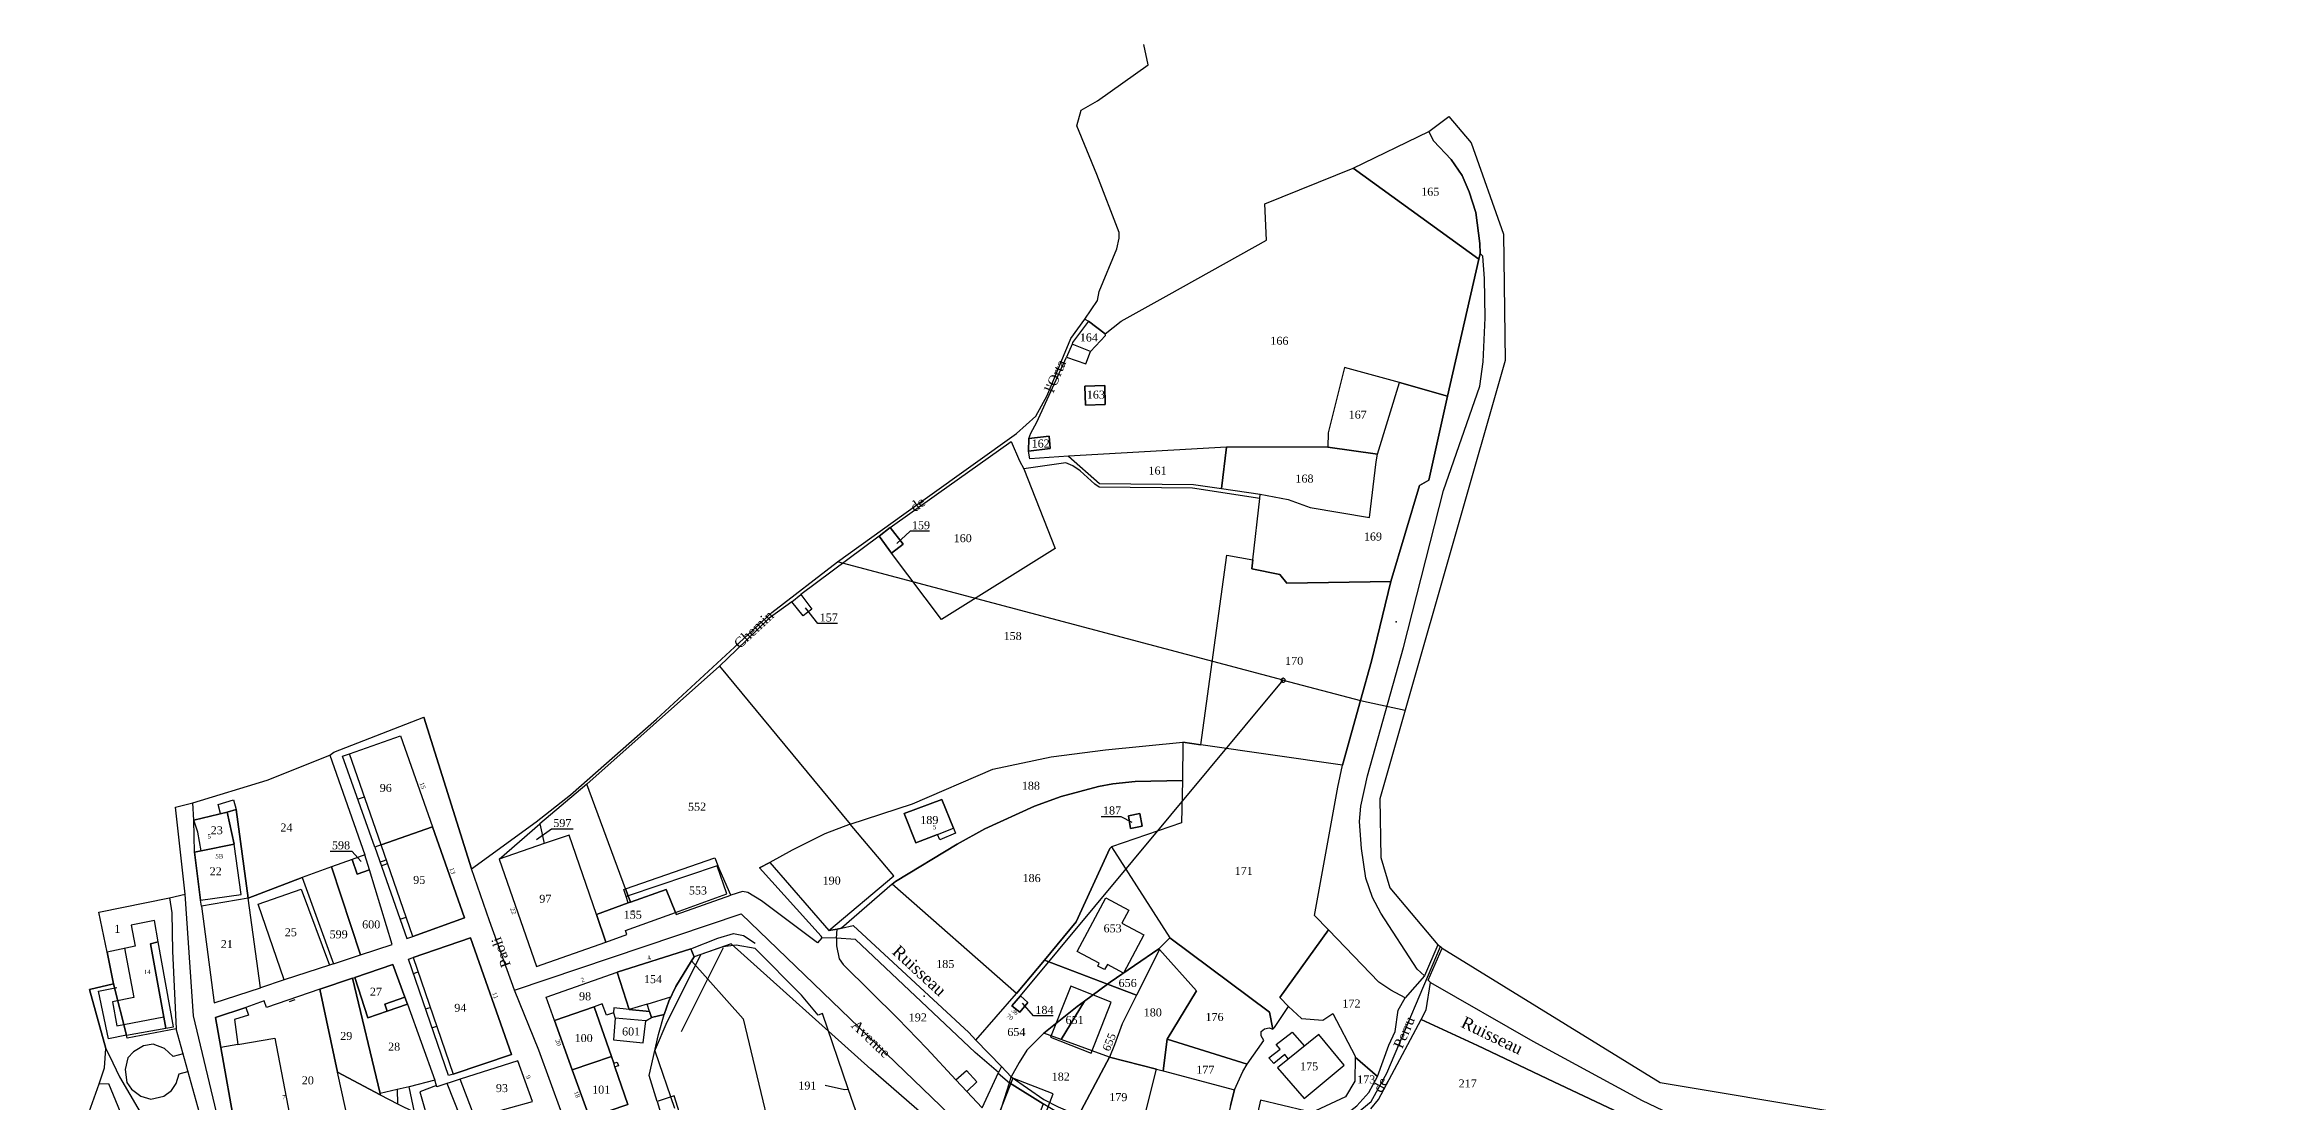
# Model space of a CAD drawing. Extents: x 1207245 to 1207999, y 6153356 to 6154119.
# Drawn here: x 1207339 to 1207897, y 6153855 to 6154119 of the extents above; entities that cross this region are included whole.
import ezdxf

# ---------------------------------------------------------------- set-up
doc = ezdxf.new("R2010")
doc.units = 0
doc.linetypes.add('CONTINU', pattern=[0])
doc.layers.get('0').update_dxf_attribs({"linetype": 'CONTINU'})
for name, color, linetype in [('1FLECHEFL', 7, 'CONTINU'), ('1LIEUDIT', 7, 'CONTINU'), ('1PARCELLE', 7, 'CONTINU'), ('1SECTION', 7, 'CONTINU'), ('1SUBDSECT', 7, 'CONTINU'), ('1TRONFLUV', 7, 'CONTINU'), ('1TROUPARCELLE', 7, 'CONTINU'), ('1ZONCOMM', 7, 'CONTINU'), ('3BATIDUR', 7, 'CONTINU'), ('3BATILEGER', 7, 'CONTINU'), ('3BORNE', 7, 'CONTINU'), ('3FISCLINE', 7, 'CONTINUOUS'), ('3FLECHEPAR', 7, 'CONTINU'), ('3GAZODUC', 7, 'CONTINU'), ('3MURNONMI', 7, 'CONTINU'), ('3NUMVOIE', 7, 'CONTINU'), ('3PARCELLETEX', 7, 'CONTINU'), ('3SENTIER', 7, 'CONTINU'), ('3TRONFLUVTEX', 7, 'CONTINU'), ('3ZONCOMMTEX', 7, 'CONTINU')]:
    doc.layers.add(name, color=color, linetype=linetype)
doc.styles.get("Standard").update_dxf_attribs({"font": 'Times New Roman'})

# ---------------------------------------------------------------- blocks, each defined once
blk = doc.blocks.new('MURNOMI')
blk.add_line((-0.75, 0.5), (0.75, 0.5))
blk = doc.blocks.new('FLECHRU1')
blk.add_point((0, 0))
blk = doc.blocks.new('BORLIPRO')
blk.add_lwpolyline([(-0.07, 0.5), (-0.19, 0.47), (-0.31, 0.4), (-0.4, 0.31), (-0.47, 0.19), (-0.5, 0.07), (-0.5, -0.07), (-0.47, -0.19), (-0.4, -0.31), (-0.31, -0.4), (-0.19, -0.47), (-0.07, -0.5), (0.07, -0.5), (0.19, -0.47), (0.31, -0.4), (0.4, -0.31), (0.47, -0.19), (0.5, -0.07), (0.5, 0.07), (0.47, 0.19), (0.4, 0.31), (0.31, 0.4), (0.19, 0.47), (0.07, 0.5)], close=True)

msp = doc.modelspace()

# ---------------------------------------------------------------- linework, layer by layer
at = {"layer": '1LIEUDIT'}
msp.add_lwpolyline([(1207345.92, 6153839.19), (1207353.04, 6153859.03), (1207354.36, 6153863.02), (1207354.68, 6153867.82), (1207350.63, 6153882.58), (1207356.64, 6153884.04), (1207355.02, 6153891.92), (1207352.98, 6153901.94), (1207370.61, 6153905.46), (1207374.56, 6153906.44), (1207372.13, 6153928.14), (1207376.47, 6153929.21), (1207395.05, 6153934.89), (1207410.66, 6153941.14), (1207411.71, 6153941.86), (1207434.18, 6153950.58), (1207446.06, 6153912.74), (1207462.27, 6153924.49), (1207470.86, 6153931.23), (1207492.31, 6153950.1), (1207511.83, 6153968.07), (1207521.16, 6153976.77), (1207537.54, 6153989.39), (1207560.11, 6154005.61), (1207582.29, 6154021.48), (1207587.13, 6154025.77), (1207589.98, 6154030.97), (1207595.91, 6154045.22), (1207599.36, 6154050.05), (1207600.34, 6154049.56), (1207604.52, 6154046.39), (1207608.52, 6154049.5), (1207620.47, 6154056.18), (1207644.81, 6154069.75), (1207644.35, 6154078.85), (1207666.47, 6154087.78), (1207685.34, 6154096.89), (1207690.34, 6154100.68), (1207695.98, 6154094.08), (1207704.05, 6154071.25), (1207704.43, 6154039.7), (1207679.44, 6153952.33), (1207673.11, 6153930.22), (1207673.37, 6153915.54), (1207675.64, 6153907.95), (1207687.64, 6153893.75), (1207688.29, 6153893.3), (1207688.73, 6153892.96), (1207743.24, 6153859.34), (1207786.6, 6153852.11)], dxfattribs=at)
at = {"layer": '1PARCELLE'}
for points in [[(1207666.47, 6154087.78), (1207685.34, 6154096.89), (1207686.58, 6154094.57), (1207690.97, 6154089.89), (1207693.73, 6154085.91), (1207695.45, 6154081.86), (1207697.1, 6154076.67), (1207698.17, 6154068.93), (1207698.18, 6154066.46), (1207697.92, 6154065.05), (1207666.47, 6154087.78)], [(1207585.35, 6154017.1), (1207590.77, 6154017.71), (1207590.51, 6154020.8), (1207585.41, 6154020.19), (1207585.91, 6154021.56), (1207587.42, 6154024.27), (1207594.84, 6154040.58), (1207599.68, 6154038.84), (1207600.85, 6154041.96), (1207604.55, 6154045.98), (1207604.52, 6154046.39), (1207608.52, 6154049.5), (1207620.47, 6154056.18), (1207644.81, 6154069.75), (1207644.35, 6154078.85), (1207666.47, 6154087.78), (1207697.92, 6154065.05), (1207690.03, 6154030.78), (1207678.06, 6154034.24), (1207664.34, 6154037.98), (1207660.25, 6154021.61), (1207660.12, 6154018.05), (1207634.77, 6154018.08), (1207595.33, 6154015.8), (1207585.66, 6154015.12), (1207585.35, 6154017.1)], [(1207594.84, 6154040.58), (1207599.68, 6154038.84), (1207600.85, 6154041.96), (1207604.55, 6154045.98), (1207604.52, 6154046.39), (1207600.34, 6154049.56), (1207596.29, 6154044.23), (1207596.21, 6154043.8), (1207594.84, 6154040.58)], [(1207678.06, 6154034.24), (1207664.34, 6154037.98), (1207660.25, 6154021.61), (1207660.12, 6154018.05), (1207672.59, 6154016.28), (1207678.06, 6154034.24)], [(1207599.58, 6154028.56), (1207599.38, 6154033.34), (1207604.38, 6154033.44), (1207604.45, 6154028.75), (1207599.58, 6154028.56)], [(1207675.88, 6153984.53), (1207649.92, 6153984.06), (1207648.16, 6153986.25), (1207641.18, 6153987.66), (1207641.35, 6153989.88), (1207643.16, 6154005.26), (1207643.25, 6154006.33), (1207650.26, 6154005.02), (1207655.71, 6154003.01), (1207670.53, 6154000.47), (1207672.24, 6154014.43), (1207672.59, 6154016.28), (1207678.06, 6154034.24), (1207690.03, 6154030.78), (1207685.37, 6154009.82), (1207683.03, 6154008.47), (1207675.88, 6153984.53)], [(1207585.35, 6154017.1), (1207590.77, 6154017.71), (1207590.51, 6154020.8), (1207585.41, 6154020.19), (1207585.35, 6154017.1)], [(1207584.17, 6154012.67), (1207592, 6153992.76), (1207563.59, 6153975.04), (1207551.07, 6153991.58), (1207554, 6153993.8), (1207550.78, 6153997.99), (1207562.3, 6154006.2), (1207580.97, 6154019.44), (1207583.08, 6154014.63), (1207584.17, 6154012.67)], [(1207634.77, 6154018.08), (1207595.33, 6154015.8), (1207603.05, 6154009.03), (1207626.59, 6154008.72), (1207633.57, 6154007.74), (1207634.77, 6154018.08)], [(1207660.12, 6154018.05), (1207634.77, 6154018.08), (1207633.57, 6154007.74), (1207643.25, 6154006.33), (1207650.26, 6154005.02), (1207655.71, 6154003.01), (1207670.53, 6154000.47), (1207672.24, 6154014.43), (1207672.59, 6154016.28), (1207660.12, 6154018.05)], [(1207628.39, 6153943.74), (1207634.89, 6153991.07), (1207641.35, 6153989.88), (1207643.16, 6154005.26), (1207626.33, 6154007.8), (1207602.96, 6154008.09), (1207601.86, 6154008.86), (1207598.27, 6154012.19), (1207596.38, 6154013.41), (1207594.66, 6154014.11), (1207584.17, 6154012.67), (1207592, 6153992.76), (1207563.59, 6153975.04), (1207551.07, 6153991.58), (1207547.95, 6153995.82), (1207528.42, 6153981.23), (1207531.2, 6153977.58), (1207528.98, 6153975.93), (1207526.2, 6153979.44), (1207520.53, 6153975.32), (1207512.33, 6153967.48), (1207508.11, 6153963.32), (1207540.73, 6153923.91), (1207556.3, 6153928.98), (1207576.41, 6153937.66), (1207590.99, 6153940.69), (1207604.53, 6153942.42), (1207623.92, 6153944.4), (1207628.39, 6153943.74)], [(1207551.07, 6153991.58), (1207547.95, 6153995.82), (1207550.78, 6153997.99), (1207554, 6153993.8), (1207551.07, 6153991.58)], [(1207675.88, 6153984.53), (1207671.01, 6153964.59), (1207668.27, 6153954.79), (1207663.78, 6153938.67), (1207628.39, 6153943.74), (1207634.89, 6153991.07), (1207641.35, 6153989.88), (1207641.18, 6153987.66), (1207648.16, 6153986.25), (1207649.92, 6153984.06), (1207675.88, 6153984.53)], [(1207528.42, 6153981.23), (1207531.2, 6153977.58), (1207528.98, 6153975.93), (1207526.2, 6153979.44), (1207528.42, 6153981.23)], [(1207508.11, 6153963.32), (1207540.73, 6153923.91), (1207534.39, 6153921.51), (1207526.27, 6153917.38), (1207520.67, 6153914.34), (1207518.11, 6153913.02), (1207533.47, 6153895.94), (1207533.68, 6153895.47), (1207532.55, 6153894.25), (1207518.6, 6153904.76), (1207515.14, 6153906.81), (1207513.8, 6153907.07), (1207510.92, 6153906.14), (1207507.69, 6153913.58), (1207507.52, 6153913.52), (1207485.26, 6153906), (1207484.62, 6153907.74), (1207474.94, 6153933.92), (1207508.11, 6153963.32)], [(1207436.37, 6153923.2), (1207423.5, 6153918.7), (1207421.89, 6153918.15), (1207413.83, 6153940.86), (1207415.63, 6153941.47), (1207428.37, 6153945.98), (1207436.37, 6153923.2)], [(1207551.63, 6153911), (1207540.73, 6153923.91), (1207556.3, 6153928.98), (1207576.41, 6153937.66), (1207590.99, 6153940.69), (1207604.53, 6153942.42), (1207623.92, 6153944.4), (1207623.78, 6153934.78), (1207611.96, 6153934.58), (1207606.38, 6153933.98), (1207602.79, 6153933.31), (1207593.46, 6153930.79), (1207586.83, 6153928.41), (1207574.37, 6153922.73), (1207567.5, 6153918.93), (1207552.11, 6153909.59), (1207551.25, 6153908.93), (1207538.61, 6153897.91), (1207537.49, 6153897.65), (1207535.4, 6153897.33), (1207551.63, 6153911)], [(1207663.78, 6153938.67), (1207628.39, 6153943.74), (1207623.92, 6153944.4), (1207623.78, 6153934.78), (1207623.59, 6153924.25), (1207606.06, 6153918.25), (1207620.62, 6153895.47), (1207645.57, 6153876.97), (1207646.35, 6153872.68), (1207646.8, 6153873.14), (1207650.28, 6153878.38), (1207648.17, 6153880.59), (1207660.3, 6153897.48), (1207656.83, 6153901.07), (1207662.6, 6153933.17), (1207663.78, 6153938.67)], [(1207411.06, 6153913.2), (1207403.74, 6153910.59), (1207390.31, 6153905.4), (1207387.3, 6153927.52), (1207385, 6153926.91), (1207376.71, 6153924.89), (1207376.47, 6153929.21), (1207395.05, 6153934.89), (1207410.66, 6153941.14), (1207419.47, 6153916.22), (1207416.27, 6153915.08), (1207411.06, 6153913.2)], [(1207485.26, 6153906), (1207484.62, 6153907.74), (1207474.94, 6153933.92), (1207463.2, 6153923.96), (1207464.29, 6153919.04), (1207453.02, 6153915.19), (1207462.35, 6153888.37), (1207479.7, 6153894.46), (1207477.31, 6153901.37), (1207485.27, 6153904.21), (1207485.85, 6153904.42), (1207485.26, 6153906)], [(1207551.25, 6153908.93), (1207552.11, 6153909.59), (1207567.5, 6153918.93), (1207574.37, 6153922.73), (1207586.83, 6153928.41), (1207593.46, 6153930.79), (1207602.79, 6153933.31), (1207606.38, 6153933.98), (1207611.96, 6153934.58), (1207623.78, 6153934.78), (1207623.59, 6153924.25), (1207606.06, 6153918.25), (1207605.61, 6153917.85), (1207597.27, 6153899.49), (1207589.28, 6153889.93), (1207582.33, 6153881.61), (1207551.25, 6153908.93)], [(1207376.88, 6153916.93), (1207376.71, 6153924.89), (1207385, 6153926.91), (1207386.8, 6153918.9), (1207378.56, 6153917.26), (1207376.88, 6153916.93)], [(1207376.88, 6153916.93), (1207378.56, 6153917.26), (1207386.8, 6153918.9), (1207385, 6153926.91), (1207387.3, 6153927.52), (1207390.31, 6153905.4), (1207378.63, 6153903.38), (1207378.36, 6153904.93), (1207376.88, 6153916.93)], [(1207557.16, 6153919.26), (1207554.2, 6153926.57), (1207563.64, 6153930.03), (1207566.54, 6153922.91), (1207567.03, 6153921.63), (1207563.14, 6153920.01), (1207562.56, 6153921.35), (1207557.16, 6153919.26)], [(1207613.14, 6153926.56), (1207610.27, 6153926.01), (1207610.82, 6153922.77), (1207613.72, 6153923.38), (1207613.14, 6153926.56)], [(1207436.37, 6153923.2), (1207423.5, 6153918.7), (1207421.89, 6153918.15), (1207429.96, 6153895.32), (1207431.41, 6153895.83), (1207444.35, 6153900.47), (1207436.37, 6153923.2)], [(1207463.2, 6153923.96), (1207464.29, 6153919.04), (1207453.02, 6153915.19), (1207463.2, 6153923.96)], [(1207540.73, 6153923.91), (1207534.39, 6153921.51), (1207526.27, 6153917.38), (1207520.67, 6153914.34), (1207535.4, 6153897.33), (1207551.63, 6153911), (1207540.73, 6153923.91)], [(1207411.06, 6153913.2), (1207418.31, 6153891.23), (1207426.26, 6153893.84), (1207420.58, 6153912.51), (1207417.49, 6153911.43), (1207416.27, 6153915.08), (1207411.06, 6153913.2)], [(1207419.47, 6153916.22), (1207416.27, 6153915.08), (1207417.49, 6153911.43), (1207420.58, 6153912.51), (1207419.47, 6153916.22)], [(1207589.28, 6153889.93), (1207597.27, 6153899.49), (1207605.61, 6153917.85), (1207606.06, 6153918.25), (1207620.62, 6153895.47), (1207617.92, 6153892.75), (1207605.71, 6153884.41), (1207605.05, 6153883.92), (1207589.28, 6153889.93)], [(1207403.74, 6153910.59), (1207411.59, 6153889.01), (1207410.58, 6153888.67), (1207399.29, 6153884.98), (1207393.36, 6153882.98), (1207390.31, 6153905.4), (1207403.74, 6153910.59)], [(1207411.06, 6153913.2), (1207403.74, 6153910.59), (1207411.59, 6153889.01), (1207418.31, 6153891.23), (1207411.06, 6153913.2)], [(1207510.92, 6153906.14), (1207507.69, 6153913.58), (1207507.52, 6153913.52), (1207485.26, 6153906), (1207485.85, 6153904.42), (1207494.76, 6153907.61), (1207497.09, 6153901.86), (1207497.28, 6153901.3), (1207510.92, 6153906.14)], [(1207372.25, 6153872.78), (1207360.04, 6153870.44), (1207359.88, 6153871.15), (1207356.64, 6153884.04), (1207355.02, 6153891.92), (1207352.98, 6153901.94), (1207370.61, 6153905.46), (1207371.23, 6153901.76), (1207371.38, 6153892.18), (1207372.25, 6153872.78)], [(1207390.31, 6153905.4), (1207378.63, 6153903.38), (1207381.73, 6153879.27), (1207393.36, 6153882.98), (1207390.31, 6153905.4)], [(1207485.85, 6153904.42), (1207485.27, 6153904.21), (1207477.31, 6153901.37), (1207479.7, 6153894.46), (1207484.91, 6153896.3), (1207484.59, 6153897.31), (1207497.09, 6153901.86), (1207494.76, 6153907.61), (1207485.85, 6153904.42)], [(1207572.18, 6153869.94), (1207582.33, 6153881.61), (1207551.25, 6153908.93), (1207538.61, 6153897.91), (1207541.49, 6153898.59), (1207570.43, 6153871.84), (1207572.18, 6153869.94)], [(1207440.31, 6153861.08), (1207430.33, 6153890.21), (1207431.53, 6153890.58), (1207445.88, 6153895.49), (1207456.1, 6153866.36), (1207441.55, 6153861.42), (1207440.31, 6153861.08)], [(1207494.24, 6153876.37), (1207495.41, 6153879.7), (1207497.15, 6153883.33), (1207501.12, 6153889.75), (1207501.72, 6153890.73), (1207500.88, 6153892.75), (1207482.5, 6153886.89), (1207485.51, 6153877.62), (1207490.58, 6153877.12), (1207491.05, 6153875.62), (1207494.24, 6153876.37)], [(1207501.12, 6153889.75), (1207513.96, 6153875.24), (1207524.72, 6153830.49), (1207529.5, 6153831.66), (1207529.12, 6153833.17), (1207564.39, 6153846.64), (1207545.9, 6153862.73), (1207511, 6153893.98), (1207501.72, 6153890.73), (1207501.12, 6153889.75)], [(1207542.05, 6153895.07), (1207537.3, 6153895.38), (1207537.33, 6153893.53), (1207537.99, 6153890.25), (1207538.95, 6153888.84), (1207552.68, 6153875.33), (1207559.91, 6153867.85), (1207567.19, 6153860.03), (1207569.9, 6153857.09), (1207573.7, 6153853.05), (1207577.82, 6153861.9), (1207572.01, 6153866.89), (1207542.05, 6153895.07)], [(1207605.05, 6153883.92), (1207605.71, 6153884.41), (1207617.92, 6153892.75), (1207618.03, 6153892.62), (1207612.28, 6153881.17), (1207605.05, 6153883.92)], [(1207619.94, 6153870.2), (1207627.34, 6153882.28), (1207618.03, 6153892.62), (1207612.28, 6153881.17), (1207608.7, 6153874.04), (1207606.83, 6153868.74), (1207605.54, 6153865.67), (1207617.33, 6153862.66), (1207618.94, 6153862.29), (1207619.94, 6153870.2)], [(1207639.97, 6153863.98), (1207644.18, 6153869.83), (1207643.45, 6153871.03), (1207643.5, 6153872.14), (1207644.31, 6153872.73), (1207645.44, 6153873.01), (1207646.35, 6153872.68), (1207645.57, 6153876.97), (1207620.62, 6153895.47), (1207617.92, 6153892.75), (1207618.03, 6153892.62), (1207627.34, 6153882.28), (1207619.94, 6153870.2), (1207639.97, 6153863.98)], [(1207650.28, 6153878.38), (1207653.52, 6153875.32), (1207658.86, 6153874.94), (1207661.38, 6153876.61), (1207666.95, 6153865.97), (1207666.95, 6153865.69), (1207672.52, 6153860.87), (1207675.38, 6153868.67), (1207676.94, 6153872.07), (1207677.69, 6153877.43), (1207679.44, 6153880.52), (1207675.91, 6153882.42), (1207672.86, 6153884.42), (1207660.3, 6153897.48), (1207648.17, 6153880.59), (1207650.28, 6153878.38)], [(1207416.91, 6153885.6), (1207420.15, 6153875.54), (1207425.02, 6153877.19), (1207430.11, 6153878.91), (1207429.46, 6153880.68), (1207426.41, 6153888.86), (1207416.91, 6153885.6)], [(1207466.83, 6153874.83), (1207464.72, 6153880.69), (1207482.5, 6153886.89), (1207485.51, 6153877.62), (1207481.68, 6153878), (1207481.62, 6153876.77), (1207479.83, 6153876.18), (1207478.79, 6153879), (1207476.77, 6153878.3), (1207466.83, 6153874.83)], [(1207495.28, 6153845.43), (1207494.18, 6153849.16), (1207498.48, 6153850.46), (1207496.76, 6153856.01), (1207492.47, 6153854.66), (1207490.54, 6153861.13), (1207492.84, 6153871.37), (1207494.24, 6153876.37), (1207495.41, 6153879.7), (1207497.15, 6153883.33), (1207501.12, 6153889.75), (1207513.96, 6153875.24), (1207524.72, 6153830.49), (1207529.96, 6153805.1), (1207553.99, 6153809.67), (1207550.34, 6153807.08), (1207531.99, 6153803.11), (1207527.53, 6153802.12), (1207511.57, 6153798.78), (1207503.24, 6153822.34), (1207497.17, 6153839.97), (1207495.28, 6153845.43)], [(1207578.54, 6153863.4), (1207572.18, 6153869.94), (1207582.33, 6153881.61), (1207589.28, 6153889.93), (1207605.05, 6153883.92), (1207599.34, 6153879.71), (1207597.52, 6153878.37), (1207589.12, 6153871.71), (1207584.88, 6153867.47), (1207582.95, 6153864.36), (1207581, 6153860.81), (1207578.54, 6153863.4)], [(1207372.25, 6153872.78), (1207360.04, 6153870.44), (1207359.88, 6153871.15), (1207356.64, 6153884.04), (1207350.63, 6153882.58), (1207354.68, 6153867.82), (1207356.44, 6153864.29), (1207358.07, 6153860.75), (1207365.27, 6153848.55), (1207370.47, 6153840.68), (1207371.96, 6153839.58), (1207379.91, 6153835.06), (1207381.29, 6153835.45), (1207382.28, 6153836.83), (1207372.25, 6153872.78)], [(1207388.35, 6153840.47), (1207395.73, 6153841.8), (1207397.05, 6153837.87), (1207399.56, 6153838.07), (1207403.12, 6153838.35), (1207411.29, 6153839.07), (1207417.54, 6153839.67), (1207412.61, 6153861.95), (1207408.18, 6153882.68), (1207394.87, 6153878.09), (1207394.25, 6153879.73), (1207389.67, 6153878.12), (1207382.13, 6153875.63), (1207388.35, 6153840.47)], [(1207412.61, 6153861.95), (1207408.18, 6153882.68), (1207416.34, 6153885.45), (1207423.23, 6153856.59), (1207423.3, 6153856.31), (1207412.61, 6153861.95)], [(1207416.34, 6153885.45), (1207416.91, 6153885.6), (1207420.15, 6153875.54), (1207425.02, 6153877.19), (1207430.11, 6153878.91), (1207436.89, 6153859.91), (1207430.47, 6153858.29), (1207427.55, 6153857.6), (1207423.23, 6153856.59), (1207416.34, 6153885.45)], [(1207593.46, 6153870.11), (1207599.34, 6153879.71), (1207605.05, 6153883.92), (1207612.28, 6153881.17), (1207608.7, 6153874.04), (1207606.83, 6153868.74), (1207605.54, 6153865.67), (1207593.46, 6153870.11)], [(1207481.05, 6153865.86), (1207471.26, 6153862.56), (1207466.83, 6153874.83), (1207476.77, 6153878.3), (1207481.05, 6153865.86)], [(1207485.51, 6153877.62), (1207481.68, 6153878), (1207481.62, 6153876.77), (1207481.99, 6153875.46), (1207481.57, 6153870.01), (1207489.04, 6153869.31), (1207489.63, 6153874.79), (1207491.05, 6153875.62), (1207490.58, 6153877.12), (1207485.51, 6153877.62)], [(1207583.13, 6153876.9), (1207581.16, 6153878.48), (1207583.28, 6153880.99), (1207585.15, 6153879.37), (1207583.13, 6153876.9)], [(1207593.46, 6153870.11), (1207589.12, 6153871.71), (1207597.52, 6153878.37), (1207599.34, 6153879.71), (1207593.46, 6153870.11)], [(1207589.12, 6153871.71), (1207584.88, 6153867.47), (1207582.95, 6153864.36), (1207581, 6153860.81), (1207589.13, 6153855.1), (1207592.75, 6153853.32), (1207597.85, 6153851.12), (1207605.54, 6153865.67), (1207593.46, 6153870.11), (1207589.12, 6153871.71)], [(1207636.84, 6153857.51), (1207638.89, 6153862.11), (1207639.97, 6153863.98), (1207619.94, 6153870.2), (1207618.94, 6153862.29), (1207636.84, 6153857.51)], [(1207436.89, 6153859.91), (1207430.47, 6153858.29), (1207427.55, 6153857.6), (1207423.23, 6153856.59), (1207423.3, 6153856.31), (1207427.63, 6153854.05), (1207431.83, 6153851.97), (1207439.3, 6153848.17), (1207440.02, 6153847.8), (1207443.95, 6153849.95), (1207444.63, 6153849.19), (1207445.11, 6153850.11), (1207461.38, 6153854.63), (1207457.68, 6153864.76), (1207443.28, 6153860.19), (1207437.45, 6153858.32), (1207437.36, 6153858.58), (1207436.89, 6153859.91)], [(1207481.05, 6153865.86), (1207481.64, 6153864.16), (1207482.52, 6153864.45), (1207482.85, 6153863.56), (1207481.93, 6153863.29), (1207485.18, 6153853.85), (1207475.57, 6153850.61), (1207471.26, 6153862.56), (1207481.05, 6153865.86)], [(1207613.49, 6153847.47), (1207617.33, 6153862.66), (1207605.54, 6153865.67), (1207597.85, 6153851.12), (1207609.26, 6153848.2), (1207613.49, 6153847.47)], [(1207666.95, 6153865.69), (1207666.92, 6153859.69), (1207664.56, 6153855.82), (1207657.08, 6153852.28), (1207660.65, 6153849.71), (1207664.39, 6153851.24), (1207667.36, 6153853.51), (1207670.41, 6153856.87), (1207672.52, 6153860.87), (1207666.95, 6153865.69)], [(1207390.84, 6153798.74), (1207343.67, 6153782.98), (1207339.39, 6153794.11), (1207348.9, 6153799.07), (1207345.92, 6153839.19), (1207353.04, 6153859.03), (1207355.33, 6153859.08), (1207365.05, 6153835.64), (1207366.67, 6153833.68), (1207368.66, 6153832.55), (1207374.47, 6153829.83), (1207381.44, 6153826.97), (1207384.27, 6153825.46), (1207386.25, 6153823.1), (1207387.71, 6153820.96), (1207390.84, 6153798.74)], [(1207417.54, 6153839.67), (1207412.61, 6153861.95), (1207423.3, 6153856.31), (1207427.63, 6153854.05), (1207431.83, 6153851.97), (1207439.3, 6153848.17), (1207439.52, 6153840.1), (1207439.3, 6153828.24), (1207438.62, 6153827.66), (1207436.55, 6153827.03), (1207420.66, 6153825.58), (1207417.54, 6153839.67)], [(1207580.57, 6153859.3), (1207588.97, 6153854.05), (1207583.93, 6153840.33), (1207582.55, 6153840.77), (1207579.41, 6153842.53), (1207576.18, 6153845.49), (1207580.57, 6153859.3)], [(1207636.84, 6153857.51), (1207635.8, 6153853.6), (1207634.36, 6153847.02), (1207632.52, 6153847.23), (1207627.25, 6153847.13), (1207622.91, 6153846.73), (1207618.49, 6153846.78), (1207613.49, 6153847.47), (1207617.33, 6153862.66), (1207618.94, 6153862.29), (1207636.84, 6153857.51)], [(1207494.18, 6153849.16), (1207498.48, 6153850.46), (1207496.76, 6153856.01), (1207492.47, 6153854.66), (1207494.18, 6153849.16)], [(1207657.08, 6153852.28), (1207654.44, 6153852.29), (1207643.32, 6153854.96), (1207641.53, 6153847.09), (1207649.82, 6153847.49), (1207657.41, 6153848.71), (1207660.65, 6153849.71), (1207657.08, 6153852.28)]]:
    msp.add_lwpolyline(points, close=True, dxfattribs=at)
for points in [[(1207635.8, 6153853.6), (1207636.84, 6153857.51), (1207636.84, 6153857.51), (1207638.89, 6153862.11), (1207639.97, 6153863.98), (1207644.18, 6153869.83), (1207643.45, 6153871.03), (1207643.5, 6153872.14), (1207644.31, 6153872.73), (1207645.44, 6153873.01), (1207646.35, 6153872.68), (1207646.8, 6153873.14), (1207650.28, 6153878.38), (1207653.52, 6153875.32), (1207658.86, 6153874.94), (1207661.38, 6153876.61), (1207666.95, 6153865.97), (1207666.95, 6153865.69), (1207666.92, 6153859.69), (1207664.56, 6153855.82), (1207657.08, 6153852.28)], [(1207670.89, 6153852.79), (1207672.83, 6153855.16), (1207683.45, 6153875.1), (1207697.57, 6153868.6), (1207716.61, 6153859.57), (1207734.59, 6153851.05)], [(1207654.44, 6153852.29), (1207643.32, 6153854.96), (1207641.53, 6153847.09)]]:
    msp.add_lwpolyline(points, dxfattribs=at)
at = {"layer": '1SECTION'}
msp.add_lwpolyline([(1207345.92, 6153839.19), (1207353.04, 6153859.03), (1207354.36, 6153863.02), (1207354.68, 6153867.82), (1207350.63, 6153882.58), (1207356.64, 6153884.04), (1207355.02, 6153891.92), (1207352.98, 6153901.94), (1207370.61, 6153905.46), (1207374.56, 6153906.44), (1207372.13, 6153928.14), (1207376.47, 6153929.21), (1207395.05, 6153934.89), (1207410.66, 6153941.14), (1207411.71, 6153941.86), (1207434.18, 6153950.58), (1207446.06, 6153912.74), (1207462.27, 6153924.49), (1207470.86, 6153931.23), (1207492.31, 6153950.1), (1207511.83, 6153968.07), (1207521.16, 6153976.77), (1207537.54, 6153989.39), (1207560.11, 6154005.61), (1207582.29, 6154021.48), (1207587.13, 6154025.77), (1207589.98, 6154030.97), (1207595.91, 6154045.22), (1207599.36, 6154050.05), (1207600.34, 6154049.56), (1207604.52, 6154046.39), (1207608.52, 6154049.5), (1207620.47, 6154056.18), (1207644.81, 6154069.75), (1207644.35, 6154078.85), (1207666.47, 6154087.78), (1207685.34, 6154096.89), (1207690.34, 6154100.68), (1207695.98, 6154094.08), (1207704.05, 6154071.25), (1207704.43, 6154039.7), (1207679.44, 6153952.33), (1207673.11, 6153930.22), (1207673.37, 6153915.54), (1207675.64, 6153907.95), (1207687.64, 6153893.75), (1207688.29, 6153893.3), (1207688.73, 6153892.96), (1207743.24, 6153859.34), (1207786.6, 6153852.11)], dxfattribs=at)
at = {"layer": '1SUBDSECT'}
msp.add_lwpolyline([(1207345.92, 6153839.19), (1207353.04, 6153859.03), (1207354.36, 6153863.02), (1207354.68, 6153867.82), (1207350.63, 6153882.58), (1207356.64, 6153884.04), (1207355.02, 6153891.92), (1207352.98, 6153901.94), (1207370.61, 6153905.46), (1207374.56, 6153906.44), (1207372.13, 6153928.14), (1207376.47, 6153929.21), (1207395.05, 6153934.89), (1207410.66, 6153941.14), (1207411.71, 6153941.86), (1207434.18, 6153950.58), (1207446.06, 6153912.74), (1207462.27, 6153924.49), (1207470.86, 6153931.23), (1207492.31, 6153950.1), (1207511.83, 6153968.07), (1207521.16, 6153976.77), (1207537.54, 6153989.39), (1207560.11, 6154005.61), (1207582.29, 6154021.48), (1207587.13, 6154025.77), (1207589.98, 6154030.97), (1207595.91, 6154045.22), (1207599.36, 6154050.05), (1207600.34, 6154049.56), (1207604.52, 6154046.39), (1207608.52, 6154049.5), (1207620.47, 6154056.18), (1207644.81, 6154069.75), (1207644.35, 6154078.85), (1207666.47, 6154087.78), (1207685.34, 6154096.89), (1207690.34, 6154100.68), (1207695.98, 6154094.08), (1207704.05, 6154071.25), (1207704.43, 6154039.7), (1207679.44, 6153952.33), (1207673.11, 6153930.22), (1207673.37, 6153915.54), (1207675.64, 6153907.95), (1207687.64, 6153893.75), (1207688.29, 6153893.3), (1207688.73, 6153892.96), (1207743.24, 6153859.34), (1207786.6, 6153852.11)], dxfattribs=at)
at = {"layer": '1TRONFLUV'}
for points in [[(1207679.44, 6153880.52), (1207675.91, 6153882.42), (1207672.86, 6153884.42), (1207660.3, 6153897.48), (1207656.83, 6153901.07), (1207662.6, 6153933.17), (1207663.78, 6153938.67), (1207668.27, 6153954.79), (1207671.01, 6153964.59), (1207675.88, 6153984.53), (1207683.03, 6154008.47), (1207685.37, 6154009.82), (1207690.03, 6154030.78), (1207697.92, 6154065.05), (1207698.18, 6154066.46), (1207698.17, 6154068.93), (1207697.1, 6154076.67), (1207695.45, 6154081.86), (1207693.73, 6154085.91), (1207690.97, 6154089.89), (1207686.58, 6154094.57), (1207685.34, 6154096.89), (1207690.34, 6154100.68), (1207695.98, 6154094.08), (1207704.05, 6154071.25), (1207704.43, 6154039.7), (1207679.44, 6153952.33), (1207673.11, 6153930.22), (1207673.37, 6153915.54), (1207675.64, 6153907.95), (1207687.64, 6153893.75), (1207684.32, 6153885.98), (1207679.44, 6153880.52)], [(1207520.67, 6153914.34), (1207535.4, 6153897.33), (1207537.49, 6153897.65), (1207538.61, 6153897.91), (1207541.49, 6153898.59), (1207570.43, 6153871.84), (1207572.18, 6153869.94), (1207578.54, 6153863.4), (1207577.82, 6153861.9), (1207572.01, 6153866.89), (1207542.05, 6153895.07), (1207537.3, 6153895.38), (1207533.68, 6153895.47), (1207533.47, 6153895.94), (1207518.11, 6153913.02), (1207520.67, 6153914.34)], [(1207597.85, 6153851.12), (1207609.26, 6153848.2), (1207613.49, 6153847.47), (1207618.49, 6153846.78), (1207622.91, 6153846.73), (1207627.25, 6153847.13), (1207632.52, 6153847.23), (1207634.36, 6153847.02), (1207635.28, 6153846.89), (1207634.63, 6153844.76), (1207622.52, 6153843.89), (1207618.81, 6153843.92), (1207612.13, 6153845.27), (1207608.05, 6153846.16), (1207600.12, 6153848.33), (1207595.65, 6153850.02), (1207590.24, 6153853.27), (1207588.97, 6153854.05), (1207580.57, 6153859.3), (1207581, 6153860.81), (1207589.13, 6153855.1), (1207592.75, 6153853.32), (1207597.85, 6153851.12)]]:
    msp.add_lwpolyline(points, close=True, dxfattribs=at)
msp.add_lwpolyline([(1207734.59, 6153851.05), (1207716.61, 6153859.57), (1207697.57, 6153868.6), (1207683.45, 6153875.1), (1207684.71, 6153877.52), (1207685.76, 6153884.35), (1207685.22, 6153884.95), (1207688.73, 6153892.96), (1207743.24, 6153859.34), (1207786.6, 6153852.11)], dxfattribs=at)
at = {"layer": '1TROUPARCELLE'}
for points in [[(1207599.38, 6154033.34), (1207604.38, 6154033.44), (1207604.45, 6154028.75), (1207599.58, 6154028.56), (1207599.38, 6154033.34)], [(1207554.2, 6153926.57), (1207563.64, 6153930.03), (1207566.54, 6153922.91), (1207567.03, 6153921.63), (1207563.14, 6153920.01), (1207562.56, 6153921.35), (1207557.16, 6153919.26), (1207554.2, 6153926.57)], [(1207610.27, 6153926.01), (1207613.14, 6153926.56), (1207613.72, 6153923.38), (1207610.82, 6153922.77), (1207610.27, 6153926.01)], [(1207581.16, 6153878.48), (1207583.28, 6153880.99), (1207585.15, 6153879.37), (1207583.13, 6153876.9), (1207581.16, 6153878.48)]]:
    msp.add_lwpolyline(points, close=True, dxfattribs=at)
at = {"layer": '1ZONCOMM'}
for points in [[(1207446.06, 6153912.74), (1207462.27, 6153924.49), (1207470.86, 6153931.23), (1207492.31, 6153950.1), (1207511.83, 6153968.07), (1207521.16, 6153976.77), (1207537.54, 6153989.39), (1207560.11, 6154005.61), (1207582.29, 6154021.48), (1207587.13, 6154025.77), (1207589.98, 6154030.97), (1207595.91, 6154045.22), (1207599.36, 6154050.05), (1207602.6, 6154054.69), (1207603.02, 6154056.97), (1207607.42, 6154067.59), (1207607.98, 6154070.26), (1207607.96, 6154071.65), (1207602.38, 6154086.21), (1207597.41, 6154098.33), (1207598.48, 6154102.23), (1207602.53, 6154104.57), (1207615.21, 6154113.59), (1207614.14, 6154118.61)], [(1207474.62, 6153835.51), (1207462.93, 6153867.41), (1207456.86, 6153882.47), (1207450.62, 6153899.78), (1207446.06, 6153912.74), (1207434.18, 6153950.58)], [(1207404.64, 6153652.74), (1207397.86, 6153665.36), (1207397.66, 6153677.73), (1207396.7, 6153699.62), (1207397.26, 6153737.95), (1207395.9, 6153789.72), (1207393.03, 6153817.43), (1207387.7, 6153829.61), (1207376.64, 6153876.05), (1207374.56, 6153906.44), (1207372.13, 6153928.14)], [(1207456.86, 6153882.47), (1207513.5, 6153901.48), (1207572.45, 6153844.69), (1207583.15, 6153836.43), (1207587.13, 6153835.23), (1207601, 6153831), (1207629.3, 6153823.58), (1207640.4, 6153820.53), (1207701.92, 6153804.83), (1207720.09, 6153799.65), (1207765.92, 6153780.65), (1207781.49, 6153783.13), (1207877.69, 6153806.3), (1207889.12, 6153823.4), (1207896.98, 6153830.36)], [(1207456.86, 6153882.47), (1207513.5, 6153901.48), (1207572.45, 6153844.69), (1207583.15, 6153836.43), (1207587.13, 6153835.23), (1207601, 6153831), (1207629.3, 6153823.58), (1207640.4, 6153820.53), (1207701.92, 6153804.83), (1207720.09, 6153799.65), (1207765.92, 6153780.65), (1207781.49, 6153783.13), (1207877.69, 6153806.3), (1207889.12, 6153823.4), (1207896.98, 6153830.36)], [(1207629.3, 6153823.58), (1207639.7, 6153844.49), (1207658.11, 6153847.71), (1207665.35, 6153850.06), (1207671, 6153854.65), (1207674.87, 6153861.73), (1207688.29, 6153893.3)], [(1207629.3, 6153823.58), (1207639.7, 6153844.49), (1207658.11, 6153847.71), (1207665.35, 6153850.06), (1207671, 6153854.65), (1207674.87, 6153861.73), (1207688.29, 6153893.3)]]:
    msp.add_lwpolyline(points, dxfattribs=at)
at = {"layer": '3BATIDUR'}
for points in [[(1207600.85, 6154041.96), (1207596.21, 6154043.8), (1207594.84, 6154040.58), (1207599.68, 6154038.84), (1207600.85, 6154041.96)], [(1207599.38, 6154033.34), (1207599.58, 6154028.56), (1207604.45, 6154028.75), (1207604.38, 6154033.44), (1207599.38, 6154033.34)], [(1207585.35, 6154017.1), (1207585.41, 6154020.19), (1207590.51, 6154020.8), (1207590.77, 6154017.71), (1207585.35, 6154017.1)], [(1207551.07, 6153991.58), (1207554, 6153993.8), (1207550.78, 6153997.99), (1207547.95, 6153995.82), (1207551.07, 6153991.58)], [(1207526.2, 6153979.44), (1207528.42, 6153981.23), (1207531.2, 6153977.58), (1207528.98, 6153975.93), (1207526.2, 6153979.44)], [(1207423.5, 6153918.7), (1207415.63, 6153941.47), (1207428.37, 6153945.98), (1207436.37, 6153923.2), (1207423.5, 6153918.7)], [(1207386.8, 6153918.9), (1207378.56, 6153917.26), (1207377.65, 6153921.93), (1207376.71, 6153924.89), (1207385, 6153926.91), (1207386.8, 6153918.9)], [(1207566.54, 6153922.91), (1207563.64, 6153930.03), (1207554.2, 6153926.57), (1207557.16, 6153919.26), (1207562.56, 6153921.35), (1207566.54, 6153922.91)], [(1207610.27, 6153926.01), (1207610.82, 6153922.77), (1207613.72, 6153923.38), (1207613.14, 6153926.56), (1207610.27, 6153926.01)], [(1207423.5, 6153918.7), (1207436.37, 6153923.2), (1207444.35, 6153900.47), (1207431.41, 6153895.83), (1207423.5, 6153918.7)], [(1207477.31, 6153901.37), (1207470.48, 6153921.15), (1207464.29, 6153919.04), (1207453.02, 6153915.19), (1207462.35, 6153888.37), (1207479.7, 6153894.46), (1207477.31, 6153901.37)], [(1207386.8, 6153918.9), (1207378.56, 6153917.26), (1207376.88, 6153916.93), (1207378.36, 6153904.93), (1207388.56, 6153906.33), (1207386.8, 6153918.9)], [(1207507.69, 6153913.58), (1207507.52, 6153913.52), (1207485.26, 6153906), (1207484.62, 6153907.74), (1207506.88, 6153915.45), (1207507.69, 6153913.58)], [(1207507.52, 6153913.52), (1207485.26, 6153906), (1207485.85, 6153904.42), (1207494.76, 6153907.61), (1207497.09, 6153901.86), (1207509.9, 6153906.53), (1207507.52, 6153913.52)], [(1207410.58, 6153888.67), (1207399.29, 6153884.98), (1207392.73, 6153903.9), (1207403.53, 6153907.62), (1207410.58, 6153888.67)], [(1207477.31, 6153901.37), (1207479.7, 6153894.46), (1207484.91, 6153896.3), (1207484.59, 6153897.31), (1207497.09, 6153901.86), (1207494.76, 6153907.61), (1207485.85, 6153904.42), (1207485.27, 6153904.21), (1207477.31, 6153901.37)], [(1207484.71, 6153905.82), (1207484.13, 6153907.56), (1207484.62, 6153907.74), (1207485.26, 6153906), (1207484.71, 6153905.82)], [(1207484.71, 6153905.82), (1207485.26, 6153906), (1207485.85, 6153904.42), (1207485.27, 6153904.21), (1207484.71, 6153905.82)], [(1207609.08, 6153886.71), (1207605.04, 6153888.86), (1207604.34, 6153887.55), (1207602.62, 6153888.4), (1207602.99, 6153889.16), (1207597.48, 6153892.09), (1207604.61, 6153905.5), (1207610.41, 6153902.42), (1207608.66, 6153899.15), (1207614.14, 6153896.23), (1207609.08, 6153886.71)], [(1207369.69, 6153872.93), (1207365.83, 6153893.97), (1207367.78, 6153894.49), (1207366.82, 6153899.81), (1207361.01, 6153898.66), (1207362.02, 6153893.46), (1207355.02, 6153891.92), (1207356.64, 6153884.04), (1207359.88, 6153871.15), (1207369.69, 6153872.93)], [(1207441.55, 6153861.42), (1207456.1, 6153866.36), (1207445.88, 6153895.49), (1207431.53, 6153890.58), (1207441.55, 6153861.42)], [(1207490.58, 6153877.12), (1207490.01, 6153878.95), (1207485.51, 6153877.62), (1207482.5, 6153886.89), (1207500.88, 6153892.75), (1207501.72, 6153890.73), (1207501.12, 6153889.75), (1207497.15, 6153883.33), (1207495.41, 6153879.7), (1207494.24, 6153876.37), (1207491.05, 6153875.62), (1207490.58, 6153877.12)], [(1207425.02, 6153877.19), (1207420.15, 6153875.54), (1207416.91, 6153885.6), (1207426.41, 6153888.86), (1207429.46, 6153880.68), (1207424.4, 6153878.96), (1207425.02, 6153877.19)], [(1207466.83, 6153874.83), (1207464.72, 6153880.69), (1207482.5, 6153886.89), (1207485.51, 6153877.62), (1207481.68, 6153878), (1207481.62, 6153876.77), (1207479.83, 6153876.18), (1207478.79, 6153879), (1207476.77, 6153878.3), (1207466.83, 6153874.83)], [(1207590.84, 6153870.67), (1207600.95, 6153866.67), (1207605.98, 6153879.44), (1207595.87, 6153883.45), (1207590.84, 6153870.67)], [(1207397.05, 6153837.87), (1207395.73, 6153841.8), (1207388.35, 6153840.47), (1207382.13, 6153875.63), (1207389.67, 6153878.12), (1207390.39, 6153876.17), (1207386.83, 6153875.11), (1207387.67, 6153868.85), (1207396.96, 6153870.42), (1207403.12, 6153838.35), (1207399.56, 6153838.07), (1207397.05, 6153837.87)], [(1207481.05, 6153865.86), (1207476.77, 6153878.3), (1207466.83, 6153874.83), (1207471.26, 6153862.56), (1207481.05, 6153865.86)], [(1207581.16, 6153878.48), (1207583.13, 6153876.9), (1207585.15, 6153879.37), (1207583.28, 6153880.99), (1207581.16, 6153878.48)], [(1207481.99, 6153875.46), (1207481.57, 6153870.01), (1207489.04, 6153869.31), (1207489.63, 6153874.79), (1207481.99, 6153875.46)], [(1207647.55, 6153863.01), (1207654.21, 6153855.38), (1207664.19, 6153863.72), (1207657.86, 6153871.33), (1207647.55, 6153863.01)], [(1207481.64, 6153864.16), (1207481.05, 6153865.86), (1207471.26, 6153862.56), (1207475.57, 6153850.61), (1207485.18, 6153853.85), (1207481.93, 6153863.29), (1207481.64, 6153864.16)], [(1207443.28, 6153860.19), (1207437.45, 6153858.32), (1207437.36, 6153858.58), (1207433.19, 6153857.01), (1207434.81, 6153851.22), (1207439.35, 6153848.8), (1207446.31, 6153852.09), (1207443.28, 6153860.19)], [(1207569.9, 6153857.09), (1207567.19, 6153860.03), (1207569.79, 6153862.4), (1207572.44, 6153859.56), (1207569.9, 6153857.09)], [(1207581.38, 6153860.48), (1207576.37, 6153847.74), (1207586.68, 6153843.7), (1207589.18, 6153850.38), (1207590.24, 6153853.27), (1207591.49, 6153856.52), (1207581.38, 6153860.48)], [(1207430.47, 6153858.29), (1207427.55, 6153857.6), (1207427.63, 6153854.05), (1207431.83, 6153851.97), (1207430.47, 6153858.29)]]:
    msp.add_lwpolyline(points, close=True, dxfattribs=at)
msp.add_lwpolyline([(1207542.8, 6153850.34), (1207540.26, 6153857.75), (1207533.8, 6153876.57), (1207532.78, 6153876.2), (1207528.58, 6153881.14), (1207516.99, 6153892.84), (1207512.23, 6153893.71), (1207508.92, 6153893.26), (1207503.43, 6153891.33), (1207494.93, 6153874.41), (1207492, 6153867.62), (1207492, 6153867.62), (1207491.92, 6153867.29), (1207496.83, 6153852.99)], dxfattribs=at)
at = {"layer": '3BATILEGER'}
for points in [[(1207369.69, 6153872.93), (1207371.64, 6153873.29), (1207367.78, 6153894.49), (1207365.83, 6153893.97), (1207369.69, 6153872.93)], [(1207423.23, 6153856.59), (1207416.34, 6153885.45), (1207408.18, 6153882.68), (1207412.61, 6153861.95), (1207423.3, 6153856.31), (1207423.23, 6153856.59)], [(1207425.02, 6153877.19), (1207424.4, 6153878.96), (1207429.46, 6153880.68), (1207430.11, 6153878.91), (1207425.02, 6153877.19)]]:
    msp.add_lwpolyline(points, close=True, dxfattribs=at)
at = {"layer": '3FISCLINE'}
for points in [[(1207684.32, 6153885.98), (1207682.47, 6153887.64), (1207673.37, 6153901.69), (1207671.29, 6153905.54), (1207669.66, 6153910.42), (1207668.52, 6153917.8), (1207668.07, 6153924.54), (1207668.38, 6153928.41), (1207670.09, 6153935.97), (1207679.01, 6153968.03), (1207689.01, 6154007.21), (1207698.13, 6154033.34), (1207698.93, 6154039.41), (1207699.49, 6154050.34), (1207699.27, 6154060.22), (1207698.92, 6154065.77), (1207698.18, 6154066.46)], [(1207383.34, 6153926.52), (1207382.77, 6153928.77), (1207386.58, 6153929.95), (1207387.3, 6153927.52)], [(1207417.63, 6153930.14), (1207419.36, 6153930.68)], [(1207423.21, 6153914.42), (1207424.8, 6153914.97)], [(1207423.53, 6153913.5), (1207425.11, 6153914.04)], [(1207428.25, 6153900.16), (1207429.73, 6153900.7)], [(1207359.39, 6153892.88), (1207361.71, 6153880.62), (1207356.33, 6153879.54), (1207357.45, 6153873.48), (1207369.17, 6153875.74)], [(1207498.57, 6153872.12), (1207509.1, 6153893.08)], [(1207537.3, 6153895.38), (1207537.49, 6153897.65)], [(1207431.56, 6153886.61), (1207432.76, 6153887.01)], [(1207359.88, 6153871.15), (1207355.33, 6153870.31), (1207352.9, 6153882.2), (1207357.46, 6153883.07)], [(1207685.76, 6153884.35), (1207711.37, 6153869.73), (1207738.72, 6153854.83), (1207752.18, 6153848.48)], [(1207434.6, 6153877.74), (1207435.8, 6153878.13)], [(1207490.01, 6153878.95), (1207495.9, 6153880.73)], [(1207436.21, 6153873.04), (1207437.42, 6153873.44)], [(1207650.29, 6153865.23), (1207649.37, 6153866.36), (1207646.65, 6153864.1), (1207645.4, 6153865.54), (1207648.2, 6153867.67), (1207647.25, 6153868.82), (1207651.26, 6153871.97), (1207654.29, 6153868.45)], [(1207374, 6153866.51), (1207371.52, 6153865.88), (1207369.38, 6153867.87), (1207366.49, 6153868.9), (1207364.08, 6153868.53), (1207361.6, 6153867.02), (1207360.22, 6153865.54), (1207359.5, 6153862.6), (1207359.93, 6153859.4), (1207361.13, 6153857.66), (1207363.48, 6153855.97), (1207365.95, 6153855.23), (1207369.18, 6153855.91), (1207371.07, 6153857.33), (1207372.28, 6153859.14), (1207373, 6153861.49), (1207375.22, 6153862.14)], [(1207387.67, 6153868.85), (1207383.46, 6153868.08)], [(1207443.95, 6153849.95), (1207443.36, 6153850.7), (1207440.03, 6153859.15)], [(1207534.46, 6153858.68), (1207539.35, 6153857.64), (1207540.28, 6153857.69)]]:
    msp.add_lwpolyline(points, dxfattribs=at)
at = {"layer": '3FLECHEPAR'}
for points in [[(1207560.61, 6153997.05), (1207555.71, 6153997.06), (1207552.41, 6153994.04)], [(1207537.56, 6153974.01), (1207532.67, 6153974.02), (1207529.58, 6153977.93)], [(1207603.46, 6153925.81), (1207608.36, 6153925.8), (1207611.16, 6153924.38)], [(1207471.53, 6153922.67), (1207466.07, 6153922.68), (1207462.32, 6153919.99)], [(1207410.75, 6153917.12), (1207416.2, 6153917.11), (1207418.54, 6153914.54)], [(1207591.47, 6153875.99), (1207586.57, 6153876), (1207583.85, 6153879.16)]]:
    msp.add_lwpolyline(points, dxfattribs=at)
at = {"layer": '3GAZODUC'}
for points in [[(1207648.97, 6153959.83), (1207537.54, 6153989.39)], [(1207583.28, 6153880.99), (1207648.97, 6153959.83), (1207668.27, 6153954.79), (1207679.44, 6153952.33)]]:
    msp.add_lwpolyline(points, dxfattribs=at)
at = {"layer": '3SENTIER'}
for points in [[(1207500.88, 6153892.75), (1207507.66, 6153895.42), (1207511.62, 6153896.56), (1207514.04, 6153896.06), (1207517.03, 6153894.13)], [(1207577.74, 6153861.71), (1207580.57, 6153859.3)]]:
    msp.add_lwpolyline(points, dxfattribs=at)

# ---------------------------------------------------------------- block references
at = {"layer": '1FLECHEFL'}
for p, rotation in [((1207677.19, 6153974.4), 251.1), ((1207559.25, 6153880.92), 314.3)]:
    msp.add_blockref('FLECHRU1', p, dxfattribs=dict(at, rotation=rotation))
at = {"layer": '3BORNE'}
msp.add_blockref('BORLIPRO', (1207648.97, 6153959.83), dxfattribs=at)
at = {"layer": '3MURNONMI', "rotation": 199.1}
msp.add_blockref('MURNOMI', (1207401.07, 6153880.23), dxfattribs=at)

# ---------------------------------------------------------------- texts
at = {"layer": '3NUMVOIE'}
for s, rotation, p in [('15', 289.7, (1207433.07, 6153934.13)), ('13', 289.7, (1207440.54, 6153912.84)), ('22', 289.3, (1207455.74, 6153902.83)), ('4', 17.9, (1207490.21, 6153889.88)), ('11', 289.3, (1207451.25, 6153881.72)), ('2', 19.2, (1207473.64, 6153884.33)), ('70', 323.9, (1207579.66, 6153875.79)), ('36', 320.7, (1207580.96, 6153877.18)), ('20', 290, (1207467, 6153869.94)), ('9', 290.5, (1207459.61, 6153860.92)), ('18', 290, (1207471.66, 6153856.99))]:
    msp.add_text(s, height=1.1, rotation=rotation, dxfattribs=at).set_placement(p)
for s, p in [('5', (1207380.13, 6153920.3)), ('5', (1207561.43, 6153922.62)), ('5B', (1207382.08, 6153915.35)), ('3', (1207486.14, 6153901.33)), ('14', (1207364.22, 6153886.44)), ('7', (1207398.76, 6153855.14))]:
    msp.add_text(s, height=1.1, dxfattribs=at).set_placement(p)
at = {"layer": '3PARCELLETEX'}
for s, p in [('165', (1207683.47, 6154080.89)), ('164', (1207598.14, 6154044.47)), ('166', (1207645.76, 6154043.63)), ('163', (1207599.89, 6154030.18)), ('167', (1207665.33, 6154025.2)), ('162', (1207586.09, 6154017.98)), ('161', (1207615.3, 6154011.22)), ('168', (1207652.02, 6154009.22)), ('159', (1207556.17, 6153997.56)), ('160', (1207566.6, 6153994.33)), ('169', (1207669.14, 6153994.74)), ('157', (1207533.13, 6153974.52)), ('158', (1207579.08, 6153969.89)), ('170', (1207649.46, 6153963.69)), ('96', (1207423.15, 6153931.95)), ('188', (1207583.65, 6153932.5)), ('552', (1207500.21, 6153927.27)), ('189', (1207558.26, 6153923.93)), ('187', (1207603.93, 6153926.31)), ('23', (1207380.91, 6153921.39)), ('24', (1207398.33, 6153922.06)), ('597', (1207466.53, 6153923.18)), ('598', (1207411.21, 6153917.62)), ('22', (1207380.65, 6153911.12)), ('95', (1207431.51, 6153908.97)), ('190', (1207533.85, 6153908.8)), ('186', (1207583.82, 6153909.43)), ('171', (1207636.86, 6153911.22)), ('97', (1207463.04, 6153904.25)), ('553', (1207500.43, 6153906.34)), ('1', (1207356.82, 6153896.75)), ('25', (1207399.42, 6153895.91)), ('600', (1207418.76, 6153897.85)), ('155', (1207484.13, 6153900.28)), ('653', (1207604.08, 6153896.88)), ('21', (1207383.42, 6153892.93)), ('599', (1207410.62, 6153895.38)), ('185', (1207562.25, 6153887.97)), ('27', (1207420.7, 6153881.04)), ('98', (1207472.97, 6153879.9)), ('154', (1207489.18, 6153884.18)), ('94', (1207441.79, 6153877.02)), ('192', (1207555.38, 6153874.62)), ('184', (1207587.03, 6153876.5)), ('651', (1207594.57, 6153873.99)), ('180', (1207614.11, 6153875.87)), ('176', (1207629.55, 6153874.74)), ('172', (1207663.78, 6153878.09)), ('29', (1207413.28, 6153869.99)), ('100', (1207471.86, 6153869.47)), ('601', (1207483.72, 6153871.11)), ('654', (1207580.02, 6153870.99)), ('28', (1207425.24, 6153867.32)), ('175', (1207653.2, 6153862.41)), ('20', (1207403.67, 6153858.9)), ('93', (1207452.19, 6153856.97)), ('191', (1207527.78, 6153857.6)), ('182', (1207591.11, 6153859.84)), ('177', (1207627.25, 6153861.55)), ('173', (1207667.46, 6153859.14)), ('101', (1207476.25, 6153856.59)), ('179', (1207605.5, 6153854.71))]:
    msp.add_text(s, height=2, dxfattribs=at).set_placement(p)
for s, rotation, p in [('656', 360, (1207607.83, 6153883.23)), ('655', 68.3, (1207605.57, 6153866.99)), ('217', 360, (1207692.84, 6153858.13))]:
    msp.add_text(s, height=2, rotation=rotation, dxfattribs=at).set_placement(p)
at = {"layer": '3TRONFLUVTEX'}
for rotation, p in [(317.4, (1207551, 6153891.73)), (334.3, (1207693.18, 6153873.33))]:
    msp.add_text('Ruisseau', height=3, rotation=rotation, dxfattribs=at).set_placement(p)
at = {"layer": '3ZONCOMMTEX'}
for s, rotation, p in [("l'Orta", 67.5, (1207591.55, 6154031.46)), ('de', 35.8, (1207556.9, 6154001.75)), ('Chemin', 42.9, (1207513.12, 6153967.57)), ('Paoli', 109.9, (1207455.96, 6153888.67)), ('Perru', 67, (1207678.74, 6153867.63)), ('Perru', 67, (1207678.74, 6153867.63)), ('Avenue', 316.2, (1207540.82, 6153873.42)), ('Avenue', 316.2, (1207540.82, 6153873.42)), ('de', 61.3, (1207673.51, 6153856.64)), ('de', 61.3, (1207673.51, 6153856.64))]:
    msp.add_text(s, height=2.5, rotation=rotation, dxfattribs=at).set_placement(p)

doc.saveas('drawing.dxf')
